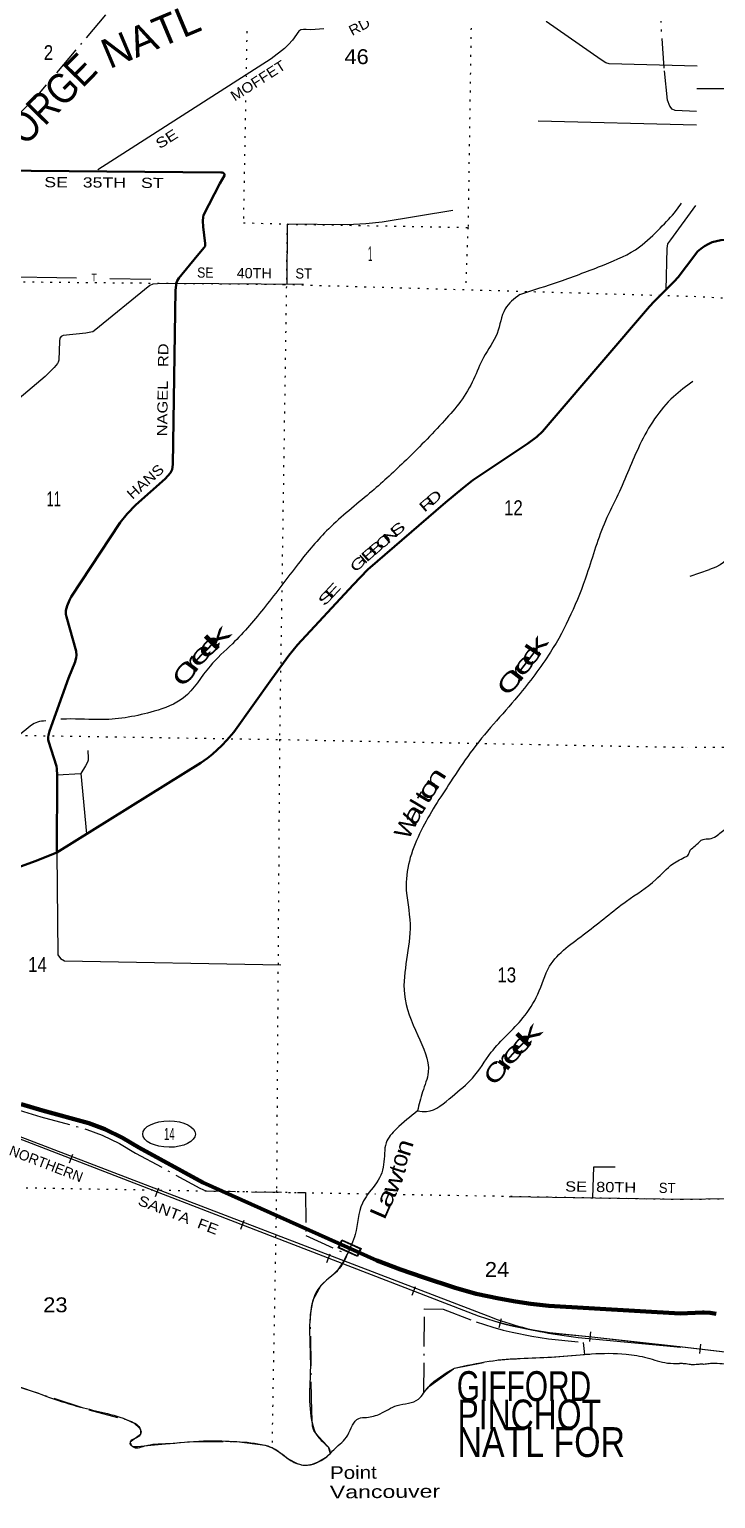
# Model space of a CAD drawing. Header units: feet. Extents: x -481249 to -254670, y -730376 to -544252.
# Drawn here: x -328193 to -320127, y -709890 to -692632 of the extents above; entities that cross this region are included whole.
import ezdxf
from ezdxf.enums import TextEntityAlignment as Align

# ---------------------------------------------------------------- set-up
doc = ezdxf.new("R2010")
doc.units = ezdxf.units.FT
doc.header["$LTSCALE"] = 70
doc.linetypes.add('DOT_DASHED', pattern=[7.7, 5, -1.2, 0.3, -1.2])
doc.linetypes.add('DOTTED', pattern=[1.5, 0.3, -1.2])
for name, color, linetype, lineweight in [('17', 7, 'Continuous', 25), ('23', 7, 'Continuous', 70), ('26', 7, 'Continuous', 40), ('27', 7, 'Continuous', 13), ('29', 7, 'Continuous', 25), ('34', 7, 'Continuous', 25), ('39', 7, 'Continuous', 13), ('41', 7, 'Continuous', 13), ('42', 7, 'Continuous', 13), ('44', 7, 'DOT_DASHED', 13), ('46', 7, 'Continuous', 13), ('59', 7, 'Continuous', 13), ('7', 7, 'DOTTED', 13)]:
    doc.layers.add(name, color=color, linetype=linetype, lineweight=lineweight)
doc.layers.add('30', color=7, linetype='Continuous')

msp = doc.modelspace()

# ---------------------------------------------------------------- linework, layer by layer
at = {"layer": '17'}
msp.add_ellipse((-326550.57, -705608.36), major_axis=(309.24, -1), ratio=0.500121, dxfattribs=at)
at = {"layer": '23'}
for points in [[(-328287.38, -705256.48), (-328038.31, -705332.05), (-327494.08, -705481.91), (-327306.32, -705552.36), (-327099.78, -705650.99), (-326906.99, -705765.51), (-326154.58, -706177.84), (-324108.46, -707091.84), (-323832.73, -707200.84), (-323569.86, -707290.07), (-323187.29, -707414.53), (-322943.2, -707484.97), (-322675.64, -707539), (-322478.49, -707574.22), (-322298.51, -707602.49), (-322087.72, -707627.05), (-320544.5, -707715.59)], [(-320544.5, -707715.59), (-320282.33, -707704.94), (-320262.87, -707704.69), (-320191.44, -707708.53), (-320120.8, -707719.81)]]:
    msp.add_lwpolyline(points, dxfattribs=at)
at = {"layer": '26'}
for points in [[(-329067.4, -694287.6), (-325943.29, -694311.8), (-325926.76, -694314.26), (-325915.91, -694318.07), (-325909.15, -694321.31), (-325902.99, -694327.47), (-325899.3, -694338.4), (-325900.94, -694348.91), (-325953.28, -694443.72), (-326144.81, -694816.06), (-326150.64, -694837.21), (-326153.03, -694881.83), (-326148.3, -694953.29), (-326124.88, -695145.69), (-326124.85, -695166.04), (-326128.38, -695178.97), (-326138.94, -695194.23), (-326219.8, -695292.47), (-326435.4, -695553.66), (-326454.12, -695587.09), (-326462.92, -695609.99), (-326468.21, -695637.59), (-326475.82, -695697.18), (-326505.65, -697743.62), (-326514.57, -697801.57), (-326535.7, -697841.5), (-326596.84, -697910.46), (-326942.2, -698217.92), (-327042.81, -698323.04), (-327126.74, -698423.51), (-327701.34, -699299.03), (-327720.96, -699335.87), (-327749.47, -699403.56), (-327763.56, -699457.58), (-327765.91, -699502.21), (-327758.13, -699533.45), (-327641.48, -699936.77), (-327639.13, -699986.1), (-327642.05, -700011.21), (-327653.22, -700061.27), (-327732.33, -700254.09), (-327955.22, -700877.34), (-327966.64, -700920.98), (-327970.75, -700947.42), (-327971.33, -700973.83), (-327969.01, -700993.2), (-327873.9, -701286.25), (-327868.87, -701318.69), (-327865.89, -701390.76), (-327870.46, -702299.84)], [(-318293.71, -695171.49), (-318359.76, -695166.33), (-318424.91, -695154.3), (-318488.45, -695135.53), (-318525.16, -695122.61), (-318616.43, -695097.88), (-318709.78, -695082.83), (-318804.19, -695077.63), (-318898.63, -695082.32), (-319921.64, -695098.01), (-319999.42, -695103.4), (-320014.79, -695103.72), (-320066.21, -695108.32), (-320116.86, -695118.26), (-320166.2, -695133.44), (-320213.68, -695153.7), (-320258.78, -695178.8), (-320301.01, -695208.49), (-320339.91, -695242.43), (-320373.5, -695284.09)], [(-320373.5, -695284.09), (-320569.21, -695544.39), (-320612.64, -695592.3), (-320847.98, -695826.85), (-320905.4, -695888.47), (-322046.36, -697223.61), (-322160.34, -697353.62), (-322228.42, -697419.39), (-322334.74, -697495.83), (-322982.02, -697929.11), (-323098.78, -698019.73), (-323302.99, -698191.05), (-324214.04, -698975.07), (-324388.11, -699154.79), (-325043.28, -699859.91), (-325142.53, -699986.95), (-325342.2, -700262.37), (-325791.02, -700886.56), (-325870.84, -700981.51), (-325930.46, -701042.75), (-326042.22, -701145.93), (-326100.91, -701192.91), (-326177.51, -701247.49), (-327870.46, -702299.84)], [(-328295.38, -702465.42), (-328112.26, -702399.65), (-327870.46, -702299.84)]]:
    msp.add_lwpolyline(points, dxfattribs=at)
at = {"layer": '29'}
for p, q in [((-322210.94, -693707.94), (-320352.43, -693752.96)), ((-324972.05, -695629.1), (-326464, -695615.78)), ((-320425.35, -699053.78), (-320198.51, -698975.77)), ((-322555.28, -706341.59), (-320526.05, -706374.38))]:
    msp.add_line(p, q, dxfattribs=at)
for points in [[(-320342.97, -693064.67), (-321378.16, -693034.91), (-321419.3, -693024.27), (-321474.35, -692991.59), (-322118.64, -692537.91)], [(-324732.53, -692626.72), (-324885.13, -692635.49), (-324940.76, -692635.44), (-324971.98, -692633.14), (-325002.49, -692637.83), (-325025.96, -692651.93), (-325099.69, -692758.55), (-325145.64, -692810.92), (-325193.87, -692856.64), (-325348.96, -692977.27), (-327387.09, -694282.29)], [(-323216.65, -694758.8), (-324046.81, -694896.39), (-324237.19, -694916.71), (-324452.95, -694929.41), (-325163.64, -694920.29), (-325164.97, -695621.48)], [(-320365.49, -694701.89), (-320657.96, -695103.49), (-320690.95, -695153.06), (-320701.19, -695206.23), (-320711.33, -695690.65)], [(-326464, -695615.78), (-326688.65, -695619.59), (-326740.69, -695625.94), (-326775.52, -695639.11), (-327432.83, -696174.45), (-327447, -696184.05), (-327469.84, -696190.4), (-327527.99, -696199.18), (-327796.71, -696229.56), (-327817.61, -696241.19), (-327832.84, -696257.7), (-327839.99, -696293), (-327847.29, -696517), (-327855.05, -696540.24), (-327863.94, -696555.48), (-327903.02, -696604.28), (-328007.45, -696710.92), (-328544.46, -697157.85), (-329143.14, -697545.93), (-329267.69, -697618.37), (-329354.53, -697657.12), (-330102.19, -697887.12)], [(-319936.46, -698808.71), (-319982.3, -698853.11), (-320033.67, -698893.6), (-320073.64, -698920.6), (-320122.93, -698947.6), (-320198.51, -698975.77)], [(-327506.66, -701101.49), (-327499.94, -701193.62), (-327501.41, -701217.57), (-327509.03, -701239.17), (-327533.52, -701283.2), (-327587.26, -701372.51)], [(-327865.88, -701388.33), (-327587.26, -701372.51), (-327520.81, -702082.5)], [(-327870.46, -702299.84), (-327856.22, -703501.76), (-327825.75, -703547.48), (-327780.06, -703572.88), (-325235.82, -703619.19)], [(-321572.25, -706357.47), (-321557.55, -705991.05), (-321306.21, -705991.05)], [(-320526.05, -706374.38), (-319965.6, -706366.29), (-314744.18, -706441.32), (-314126.76, -706456.98)]]:
    msp.add_lwpolyline(points, dxfattribs=at)
at = {"layer": '34'}
for p, q in [((-327721.3, -705947.93), (-327681.49, -705844.73)), ((-326709.2, -706341.13), (-326669.39, -706237.93)), ((-325707.89, -706724.56), (-325668.09, -706621.36)), ((-324695.79, -707117.76), (-324655.99, -707014.56)), ((-323694.48, -707501.19), (-323654.68, -707397.99)), ((-322671.69, -707879.8), (-322641.85, -707773.29)), ((-321604.48, -708043), (-321592.31, -707933.06)), ((-320305.05, -708076.28), (-320318.21, -708186.1))]:
    msp.add_line(p, q, dxfattribs=at)
at = {"layer": '34', "lineweight": 13}
msp.add_line((-320549.18, -708103.54), (-319489.71, -708230.47), dxfattribs=at)
for points in [[(-352471.8, -698964.87), (-347801.79, -699662.86), (-345661.33, -699965.67), (-345445.4, -700007.94), (-345169.47, -700076.58), (-335009.4, -702566.79), (-334691.93, -702651.11), (-334543.24, -702701.46), (-334430.58, -702753.12), (-332762.48, -703543.53), (-330581.35, -704743.47), (-330258.93, -704903.89), (-330053.3, -704991.07), (-322918.19, -707743.29), (-322723.7, -707806.96), (-322606.34, -707839.84), (-322502.76, -707863.06), (-322273.05, -707910.29), (-322081.57, -707941.56), (-321616.3, -707987.86), (-320550.86, -708105.79)], [(-333561.63, -703115.83), (-331062.74, -704503.56), (-330513.81, -704769.35), (-329974.58, -704998.98), (-322752.14, -707764.16), (-322745.08, -707766.62)], [(-321935.56, -707969.47), (-321743.81, -707998.42), (-320537.87, -708110.44)]]:
    msp.add_lwpolyline(points, dxfattribs=at)
at = {"layer": '34'}
for points in [[(-352471.64, -698963.78), (-347801.63, -699661.77), (-345661.15, -699964.58), (-345445.16, -700006.87), (-345169.21, -700075.51), (-335009.13, -702565.72), (-334691.61, -702650.06), (-334542.83, -702700.44), (-334430.12, -702752.12), (-332761.98, -703542.55), (-330580.84, -704742.5), (-330258.47, -704902.89), (-330052.89, -704990.05), (-322917.82, -707742.25), (-322723.38, -707805.91), (-322606.07, -707838.77), (-322502.53, -707861.98), (-322272.85, -707909.21), (-322081.43, -707940.47), (-321616.19, -707986.77), (-320550.74, -708104.7)], [(-318814.4, -708300.45), (-318949.9, -708291.64), (-319085.73, -708279.65), (-319220.56, -708266.21), (-319355.06, -708250.48), (-319489.85, -708231.56), (-320549.88, -708106.64)]]:
    msp.add_lwpolyline(points, dxfattribs=at)
at = {"layer": '34', "lineweight": 13}
msp.add_arc((-321446.43, -704300.77), 3701.16, 249.45907, 262.40579, dxfattribs=at)
at = {"layer": '39'}
for points in [[(-322428.76, -695744.91), (-321961.61, -695591.73), (-321436.79, -695396.85), (-321021.93, -695187.59), (-320779.05, -694965.78), (-320590.24, -694759.84), (-320527.9, -694673.82)], [(-322428.76, -695744.91), (-322600.39, -695915.83), (-322694.04, -696203.03), (-322855.13, -696485.24), (-322972.13, -696743.53), (-323125.13, -697001.71), (-323314, -697225.69), (-323791.94, -697717.46), (-324193.38, -698081.14), (-324675.03, -698498.71), (-325032.64, -698908.65), (-325418.59, -699408.72), (-325806.32, -699848.63), (-326069.35, -700110.48), (-326380.81, -700484.47), (-326727.47, -700641.8), (-327335.94, -700740.19), (-327755.99, -700732.89), (-327824.42, -700735.55)], [(-320394.11, -696767.46), (-320622.49, -696947.21), (-321016.67, -697509.41), (-321274.94, -698098.09), (-321422.12, -698404.4), (-321640.52, -699031.3), (-322068.04, -699948.29), (-322452.06, -700464.41), (-323010.66, -701130.36), (-323241.98, -701470.51), (-323588.2, -702042.88), (-323764.68, -702691.96), (-323718.37, -703143.23), (-323785.47, -703963.07), (-323627.27, -704448.77), (-323504.88, -704880.22), (-323571.76, -705112.6), (-323630.62, -705336.98)], [(-327999.93, -700753.81), (-328098.19, -700769.94), (-328364.89, -700945.57), (-328618.85, -700922.73), (-329138.45, -700792.82), (-329646.75, -700847.41), (-329770.92, -700887.13), (-329823.19, -700957.14), (-330002.99, -700896.44), (-330493.74, -700542.06), (-330896.98, -700320.28), (-331252.37, -700142.75), (-331567.59, -699921.23), (-331908.78, -699691.62), (-332422.75, -699657.97), (-333008.39, -699535.88), (-333252.03, -699430.87), (-333666.29, -699240.07), (-334186.98, -699109.21), (-334679.27, -699163.85), (-334709.05, -699176.76)], [(-320470.68, -702346.84), (-320465.45, -702345.44), (-320435.75, -702296.19), (-320410.77, -702257.52), (-320350.18, -702208.19), (-320275.45, -702147.01), (-320199.31, -702139.92), (-320120.9, -702108.82), (-320001.76, -702014.13), (-319861.12, -701965.76), (-319763.38, -701996.98), (-319649.55, -702020.39), (-319528.71, -701953.75), (-319414.5, -701943.12), (-319290.93, -701990.67), (-319201.99, -701911.64), (-319095.3, -701856.85), (-319009.39, -701871.91), (-318845.46, -701889.91), (-318718.98, -701855.39), (-318602.9, -701856.79), (-318452.66, -701846.58), (-318290.79, -701870.57), (-318135.2, -701918.5), (-317929.83, -701991.08), (-317757.73, -701995.16), (-317573.67, -702003.38), (-317487.66, -702008.43), (-317219.45, -702009.66), (-316975.35, -702018.62), (-316835.63, -701872.11), (-316621.09, -701838.65), (-316381.45, -701889.6), (-316093.76, -701939.14), (-315624.99, -702084.98), (-315429.14, -702113.38), (-315229.09, -702123.8), (-314883.04, -702326.24), (-314637.38, -702375.26), (-314488.42, -702481.2), (-314342.61, -702508.99), (-314154.55, -702517.27), (-313949.97, -702479.69), (-313751.04, -702409.99), (-313576.41, -702366.04), (-313415.8, -702321.92), (-313142.31, -702207.06), (-312964.5, -702055.01), (-312823.28, -701954.58), (-312722.13, -701857.67), (-312711.57, -701842.2)], [(-323630.62, -705336.98), (-323524.63, -705343.32), (-323223.9, -705165.79), (-322985.05, -704949.98), (-322763.87, -704647.9), (-322392.29, -704244.03), (-322217.21, -703965.87), (-322077.95, -703637.47), (-321652.4, -703245.79), (-321174.91, -702872.32), (-320829.89, -702618.73), (-320629.16, -702434.89), (-320470.68, -702346.84)], [(-323630.62, -705336.98), (-323879.45, -705546.74), (-324000.1, -705712.79), (-324018.56, -705833.03), (-324061.54, -706091.55), (-324218.42, -706319.64), (-324278.81, -706419.7), (-324364.21, -706786.36), (-324456.25, -707020.48)], [(-324456.25, -707020.47), (-324521.6, -707148.78), (-324800.72, -707432.64), (-324889.83, -707723.09), (-324890, -708300.53), (-324866.68, -709012.38), (-324825.11, -709126.8), (-324715.55, -709249.44), (-324669.74, -709301.71), (-324653.2, -709357.23)], [(-352622.42, -709035.29), (-352391.31, -708974.3), (-351840.81, -708865.71), (-351358.3, -708754.91), (-350972.08, -708713.98), (-350644.11, -708737.04), (-350128.18, -708778.72), (-349943.23, -708534.67), (-349818.21, -708270.4), (-349651.66, -708132.56), (-349262.88, -707943.27), (-348911.9, -707699.74), (-348761.39, -707569.87), (-348589.4, -707580.42), (-348286.35, -707848.01), (-347872.06, -708320.46), (-347234.6, -709024.16), (-346985.76, -709341.71), (-346419.7, -709882.79), (-346063.39, -710349.04), (-345755.03, -710797.1), (-345543.82, -711018.3), (-344881.88, -711593.76), (-344357.52, -712054.51), (-344222.32, -712273.47), (-344079.48, -712586.68), (-343716.77, -712944.68), (-343268.09, -713316.98), (-342761.54, -713725.55), (-342367.03, -714137.78), (-341836.56, -714568.48), (-341573.04, -714707.63), (-341035.15, -714761.4), (-340195.22, -714820.11), (-339625.39, -714890.03), (-339001.41, -714926.02), (-338623.21, -714889.08), (-338217.18, -714900.35), (-337449.11, -714916.73), (-337207.15, -714937.52), (-336893.19, -714962.54), (-336402.72, -714861.79), (-335958.57, -714843.1), (-335378.26, -714786.73), (-334967.87, -714701.77), (-334667.88, -714718.73), (-334471.58, -714647.15), (-334363.52, -714635.45), (-334039.42, -714624.41), (-333699.02, -714535.22), (-333022.21, -714350.83), (-332325.2, -714114.36), (-331814.45, -713939.49), (-331492.42, -713946.49), (-330228.22, -713950.35), (-329956.42, -714017.35), (-329786.49, -714041.93), (-329244.66, -714113.76), (-328134.37, -714087.08), (-327601.75, -713946.36), (-327149.27, -713841.48), (-326878.6, -713675.89), (-326708.82, -713740.57), (-326477.32, -713883.63), (-325917.66, -713999.63), (-325163.9, -714098.18), (-325055.77, -714070.44), (-325025.73, -714060.5), (-324919.92, -714114.96), (-324589.94, -714136.02), (-323735.76, -714128.61), (-323225.23, -714009.87), (-322990.72, -713886.28), (-322794.18, -713752.54), (-322538.03, -713723.25), (-321990.28, -713815.15), (-321500.03, -713770.54), (-321237.46, -713630.99), (-320983.04, -713531.52), (-320820.45, -713437.42), (-320622.81, -713403.95)], [(-336725.98, -707759.43), (-336218.21, -707832.8), (-335774.47, -707922.38), (-335196.6, -707984.3), (-334276.13, -707900.9), (-333671.79, -707840.59), (-333489.69, -707821.1), (-333475.57, -707791.06), (-333465.4, -707744.98), (-333449.23, -707700.92), (-333421.29, -707719.05), (-333397.64, -707813.36), (-333341.75, -707843.6), (-333029.52, -707796.44), (-332221.05, -707710.69), (-331465.03, -707739.07), (-330825.21, -707817.22), (-330705.25, -707831.62), (-330133.55, -707939.63), (-329645.98, -708075.46), (-329104.69, -708287.64), (-328587.36, -708489.72), (-328319.63, -708574.75), (-327592.41, -708815.57), (-327014.92, -708975.74), (-326887.29, -709080.39), (-326893.53, -709144.53), (-326939.68, -709180.48), (-327007.86, -709226.38), (-326982.04, -709276.59), (-326834, -709271.03), (-326591.85, -709243.7), (-326145.66, -709212.98), (-325801.62, -709218.04), (-325463.69, -709253.16), (-325321.84, -709299.71), (-325116.36, -709444.7), (-324956.53, -709497.32), (-324706.13, -709403.85), (-324654.41, -709358.43)], [(-323197.93, -708357.84), (-322787.55, -708276.89), (-322055.24, -708227), (-321670.04, -708196.74)], [(-321670.04, -708196.74), (-321585.02, -708190.34), (-321176.96, -708193.6), (-320931.08, -708236.45), (-320693.27, -708297.33), (-320552.64, -708303.62)], [(-323559.32, -708651.4), (-323504.82, -708581.46), (-323197.93, -708357.84)], [(-320265.77, -708313.04), (-320289.93, -708311.71), (-320336.8, -708314.73), (-320376.86, -708317.76), (-320421.46, -708316.25), (-320457.74, -708310.95), (-320491.75, -708307.18), (-320517.45, -708304.15), (-320529.54, -708301.88), (-320544.66, -708302.64), (-320552.64, -708303.62)], [(-316706.3, -708308.12), (-316791.31, -708393.21), (-316871.54, -708408.26), (-317039.15, -708360.18), (-317237.17, -708347.78), (-317477.49, -708358.9), (-317824.3, -708406.78), (-318058.74, -708429.98), (-318223.23, -708462.04), (-318349.42, -708470.53), (-318488, -708512.92), (-318567.53, -708463.89), (-318725.77, -708474), (-318821.11, -708406.76), (-318923.37, -708423.55), (-319153.18, -708388.74), (-319301.23, -708382.95), (-319457.05, -708355.03), (-319556.88, -708331.8), (-319822.88, -708312.57), (-319905.01, -708317.58), (-320137.03, -708302.77), (-320203.12, -708305.97), (-320265.77, -708313.04)], [(-324654.41, -709358.43), (-324601.74, -709303.92), (-324451.11, -709143.98), (-324322.35, -708947.88), (-324230.29, -708936.13), (-324068.09, -708892.52), (-323869.7, -708796.89), (-323619.37, -708721.46), (-323559.32, -708651.4)]]:
    msp.add_spline(points, degree=3, dxfattribs=at)
at = {"layer": '44'}
for p, q in [((-324943.71, -706800.88), (-324455.92, -707019.63)), ((-321682.21, -708055.57), (-321670.05, -708196.75))]:
    msp.add_line(p, q, dxfattribs=at)
for points in [[(-320350.31, -693598.24), (-320604.48, -693584.62), (-320638.41, -693569.21), (-320666.57, -693533.99), (-320693.5, -693465.34), (-320732.42, -693088.45), (-320815.44, -691854.11)], [(-327298.82, -692462.49), (-328135.76, -693450.62), (-329258.34, -694531.13), (-329501.33, -694742.19), (-330427.06, -695875.32), (-330537.17, -696100.11), (-330645.24, -696463.08), (-330998.67, -697061.1), (-331370.29, -697522.74), (-331628.33, -697937.81), (-332125.75, -698453.87), (-332421.57, -698692.27), (-332615.23, -698978.04), (-332842.38, -699209.33), (-333143.06, -699225.44), (-333737.17, -699035.52), (-334195.29, -698923.46), (-334709.81, -698851.9)], [(-320346.58, -693327.25), (-316052.48, -693315.95), (-315505.09, -693843.19), (-314079.12, -694024.72), (-313915.22, -694119.07), (-313771.24, -694270.4), (-313646.45, -694450.63), (-313575.75, -694621.7), (-313565.45, -694756.4), (-313562.23, -695323.75)], [(-329096.61, -704985.29), (-328476.45, -705265.84), (-328311.43, -705327.56), (-328059.16, -705404.1), (-327517.26, -705553.32), (-327335.71, -705621.44), (-327135.16, -705717.21), (-326944.17, -705830.66), (-326187.95, -706245.08), (-326119.23, -706275.78)], [(-326119.23, -706275.78), (-324946.18, -706296.23), (-324942.57, -706798.63)], [(-324654.41, -709358.43), (-324676.89, -709287.5), (-324751.85, -709207.26), (-324819.1, -709133.74), (-324849.04, -709088.38), (-324863.35, -709040.53), (-324874.33, -708870.12), (-324889.95, -707728.62), (-324857.59, -707555.44), (-324765.03, -707382.77), (-324680.8, -707306.23), (-324570.66, -707214.2), (-324500.52, -707109.12), (-324455.92, -707019.63)], [(-323554.68, -708643.68), (-323549.93, -707659.93), (-323328.78, -707664.11)], [(-323328.78, -707664.11), (-322943, -707812.92), (-322745.17, -707877.69), (-322624.4, -707911.52), (-322518.29, -707935.31), (-322286.45, -707982.98), (-322091.2, -708014.87), (-321682.21, -708055.57)], [(-323554.68, -708643.68), (-323489.8, -708570.51), (-323197.55, -708357.76), (-322681.56, -708259.88), (-322541.68, -708246.94), (-322117.41, -708231.16), (-321670.05, -708196.75)], [(-328418.22, -708544.62), (-327495.1, -708845.42), (-327056.77, -708962.66), (-326960.78, -709003.86), (-326899.41, -709064.34), (-326879.68, -709101.71), (-326886.91, -709136.63), (-327008.24, -709226.69), (-327010.16, -709248.12), (-326998.02, -709267.22), (-326972.4, -709277.71), (-326922.87, -709279.02), (-326765.26, -709263.1), (-326265.34, -709218.91), (-325753.28, -709220.48), (-325422.22, -709261.97), (-325327.61, -709297.04), (-325251.19, -709344.47), (-325149.19, -709424.84), (-325043.36, -709478.88), (-324993.54, -709493.44), (-324934.64, -709496.67), (-324864, -709483.92), (-324798.73, -709459.02), (-324693.82, -709394.51), (-324653.2, -709357.23)]]:
    msp.add_lwpolyline(points, dxfattribs=at)
at = {"layer": '46'}
for p, q in [((-329150.29, -695526.39), (-327639.74, -695550.85)), ((-327248.32, -695557.19), (-326765.72, -695565.01))]:
    msp.add_line(p, q, dxfattribs=at)
at = {"layer": '59'}
for points in [[(-324520.8, -706849.35), (-324292.92, -706952.18), (-324336.11, -707047.89), (-324563.98, -706945.06)], [(-324553.39, -706941.05), (-324516.79, -706859.93), (-324303.5, -706956.18), (-324340.11, -707037.3)]]:
    msp.add_lwpolyline(points, close=True, dxfattribs=at)
at = {"layer": '7'}
for p, q in [((-325636.6, -692654.23), (-325646.38, -693189.52)), ((-323797.87, -706316.62), (-320526.05, -706374.38))]:
    msp.add_line(p, q, dxfattribs=at)
for points in [[(-322992.37, -691987.1), (-323037.41, -694958.87), (-323066.13, -695678.58)], [(-325651.44, -693466.89), (-325677.66, -694902.68), (-325163.64, -694920.29), (-323037.41, -694958.87)], [(-325163.64, -694920.29), (-325172.4, -695652.09), (-325252.46, -700973.13), (-325288.42, -706270.25), (-325341.99, -709290.61)], [(-343509.49, -695361.1), (-341110.21, -695400.83), (-335791.61, -695485.27), (-330467.02, -695575.74), (-325201.68, -695627.37), (-320380.14, -695767.01)], [(-320380.14, -695767.01), (-319863.26, -695795.63), (-317730.98, -695745.26), (-316847.43, -695770.5)], [(-334908.26, -698884.45), (-334955.54, -700813.12), (-333867.5, -700854.55), (-330547.06, -700888.76), (-325252.46, -700973.13), (-320453.03, -701066.21)], [(-302760.15, -701206.04), (-304219.7, -701173.25), (-309358.16, -701199.35), (-312016.88, -701303.64), (-314762.66, -701187.4), (-319927.27, -701065.78), (-320453.03, -701066.21)], [(-333921.67, -703019.79), (-331277.32, -703047.93), (-331349.09, -706167.5), (-330645.07, -706195.72), (-325959.31, -706278.46)], [(-325959.31, -706278.46), (-325288.5, -706290.3), (-324124.07, -706310.86)], [(-320526.05, -706374.38), (-319965.6, -706366.29), (-314744.18, -706441.32), (-309974.06, -706485.78)]]:
    msp.add_lwpolyline(points, dxfattribs=at)

# ---------------------------------------------------------------- texts
at = {"layer": '17', "width": 0.6}
msp.add_text('14', height=140, dxfattribs=at).set_placement((-326547.86, -705676.67), align=Align.CENTER)
at = {"layer": '27'}
for s, rotation, width, p in [('SE   35TH   ST', 359.556, 1.3, (-328017.94, -694485.74)), ('NAGEL   RD', 89.165, 1.2, (-326573.47, -697412.58)), ('HANS', 41.677, 1.15, (-326981.78, -698159.44))]:
    msp.add_text(s, height=120, rotation=rotation, dxfattribs=dict(at, width=width)).set_placement(p)
for s, rotation, width, p in [('D', 41.714, 1.55, (-323394.98, -698176.51)), ('R', 40.714, 1.55, (-323482, -698252.74)), ('S', 40.714, 1.65, (-323826.12, -698548.89)), ('O', 40.714, 1.45, (-323993.22, -698694.22)), ('N', 40.714, 1.55, (-323911.71, -698622.54)), ('B', 41.714, 1.7, (-324160.79, -698836.58)), ('B', 40.714, 1.65, (-324075.9, -698764.7)), ('G', 45.915, 1.55, (-324286.18, -698948.95)), ('I', 41.915, 1.3, (-324228.72, -698898.4)), ('S', 47.103, 1.75, (-324662.87, -699347.66)), ('E', 47.103, 1.75, (-324585.69, -699264.59))]:
    msp.add_text(s, height=120, rotation=rotation, dxfattribs=dict(at, width=width)).set_placement(p, align=Align.CENTER)
at = {"layer": '30'}
for s, rotation, width, p in [('RD', 27.553, 1.1, (-324399.58, -692710.69)), ('MOFFET', 32.632, 1.1, (-325779.08, -693480.29)), ('SE', 32.632, 1.25, (-326659.78, -694040.89)), ('SE', 359.488, 0.9, (-326221.32, -695547.94)), ('40TH', 359.488, 1.05, (-325756.65, -695553.94)), ('ST', 359.488, 0.95, (-325066.52, -695558.25)), ('SE  80TH', 359.074, 1.2, (-321896.08, -706282.64)), ('ST', 359.074, 0.95, (-320795.23, -706299.49))]:
    msp.add_text(s, height=120, rotation=rotation, dxfattribs=dict(at, width=width)).set_placement(p)
at = {"layer": '34'}
msp.add_text('NORTHERN', height=120, rotation=338.907, dxfattribs=at).set_placement((-328440.52, -705849.91))
at = {"layer": '34', "width": 1.2}
msp.add_text('SANTA  FE', height=120, rotation=338.907, dxfattribs=at).set_placement((-326928.17, -706435.44))
at = {"layer": '41'}
for s, rotation, width, p in [('k', 45.247, 2.3, (-325913.22, -699845.07)), ('e', 46.495, 2, (-326012.66, -699938.71)), ('k', 56.208, 1.8, (-322149.81, -699927.77)), ('e', 48.145, 1.9, (-326114.87, -700038.97)), ('e', 52.324, 1.75, (-322310.42, -700149.97)), ('e', 53.324, 1.7, (-322225.92, -700039.96)), ('C', 50.677, 1.6, (-326286.16, -700255.75)), ('r', 53.064, 1.9, (-326203.13, -700141.57)), ('C', 50.074, 1.6, (-322470.08, -700361.29)), ('r', 51.457, 2, (-322380.88, -700246.66)), ('n', 57.527, 1.65, (-323345.15, -701483.61)), ('o', 57.527, 1.55, (-323425.5, -701607.21)), ('l', 59.34, 1.25, (-323537.5, -701789.78)), ('t', 59.34, 1.4, (-323481.94, -701697.79)), ('W', 63.436, 1.1, (-323675.21, -702038.02)), ('a', 60.875, 1.55, (-323602.27, -701899.64)), ('e', 45.796, 2, (-322348.55, -704614.5)), ('k', 45.796, 2.25, (-322254.1, -704515.06)), ('e', 48.256, 1.9, (-322450.32, -704719.98)), ('C', 55.292, 1.45, (-322630.17, -704939.15)), ('r', 53.49, 1.9, (-322535.86, -704818.38)), ('n', 72.96, 1.25, (-323698.2, -705795.17)), ('w', 65.795, 1.35, (-323830.4, -706212.94)), ('a', 65.21, 1.4, (-323913.37, -706394.31)), ('L', 66.554, 1.35, (-323979.4, -706534.24))]:
    msp.add_text(s, height=200, rotation=rotation, dxfattribs=dict(at, width=width)).set_placement(p, align=Align.CENTER)
for s, rotation, p in [('o', 76.789, (-323752.52, -705933.16)), ('t', 72.334, (-323774.5, -706052.64))]:
    msp.add_text(s, height=200, rotation=rotation, dxfattribs=at).set_placement(p, align=Align.CENTER)
at = {"layer": '42'}
for s, width, p in [('Point', 1.2, (-324658.5, -709660.89)), ('Vancouver', 1.35, (-324660.47, -709888.57))]:
    msp.add_text(s, height=150.2, rotation=0.485, dxfattribs=dict(at, width=width)).set_placement(p)
at = {"layer": '44'}
msp.add_text('NATL', height=350, rotation=22.806, dxfattribs=at).set_placement((-327250.44, -693101.02))
at = {"layer": '44', "width": 0.9}
msp.add_text('GORGE', height=350, rotation=45.306, dxfattribs=at).set_placement((-328474.93, -694244.73))
at = {"layer": '44'}
for s, width, p in [('GIFFORD', 0.75, (-323169.35, -708743.33)), ('PINCHOT', 0.8, (-323159.96, -709076.81)), ('NATL FOR', 0.85, (-323159.97, -709400.9))]:
    msp.add_text(s, height=350, dxfattribs=dict(at, width=width)).set_placement(p)
at = {"layer": '46', "width": 0.85}
msp.add_text('T', height=90, rotation=359.072, dxfattribs=at).set_placement((-327464.96, -695591.73))
at = {"layer": '7'}
for s, width, p in [('2', 0.85, (-328023.71, -692992.83)), ('46', 1.1, (-324489.79, -693040.3)), ('1', 0.4, (-324213.11, -695354.27)), ('11', 0.65, (-327990.93, -698234.58)), ('12', 0.85, (-322615.13, -698338.89)), ('14', 0.85, (-328207.27, -703704.93)), ('13', 0.85, (-322692.77, -703826.06)), ('24', 1.1, (-322839.83, -707286.26)), ('23', 1.1, (-328030.42, -707701.37))]:
    msp.add_text(s, height=175, dxfattribs=dict(at, width=width)).set_placement(p)

doc.saveas('drawing.dxf')
